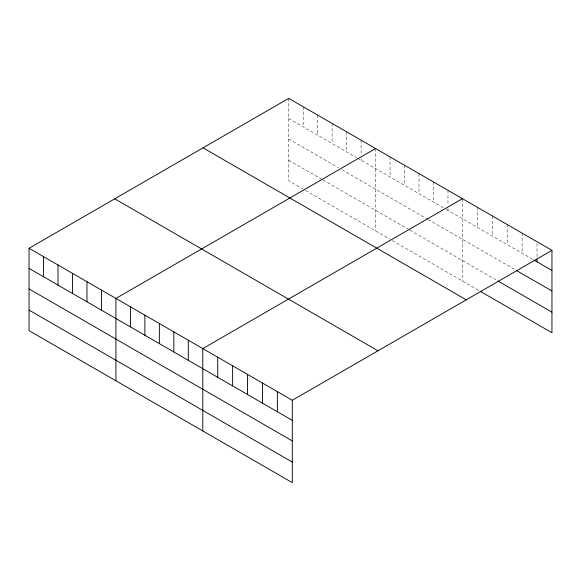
<?xml version="1.0" encoding="UTF-8"?>
<svg xmlns="http://www.w3.org/2000/svg" width="581" height="581" viewBox="0 0 581 581"><rect width="100%" height="100%" fill="white"/><g stroke="black" fill="none" stroke-linecap="round" stroke-linejoin="round"><path stroke-width="0.44" stroke-dasharray="2.9 2.18" d="M288.706 98.371L288.706 180.735L303.188 189.094M288.706 118.466L356.531 157.625M357.286 158.061L443.397 207.78M446.448 209.538L533.104 259.569M288.706 139.019L338.236 167.611M342.049 169.812L427.398 219.088M428.153 219.524L515.834 270.143M288.706 160.189L322.237 179.544M323 179.987L409.104 229.698M409.866 230.141L496.995 280.441M305.475 190.415L390.054 239.249M392.342 240.57L478.933 290.565M537.033 243.49L537.033 257.47M522.116 233.126L522.116 253.222M507.198 224.513L507.198 244.616M492.281 215.9L492.281 236.002M477.364 207.294L477.364 227.389M462.447 198.68L462.447 281.044M447.973 190.321L447.973 205.173M447.973 208.666L447.973 210.416M433.491 181.962L433.491 202.057M419.01 173.603L419.01 193.698M404.536 165.244L404.536 185.339M390.054 156.885L390.054 176.98M375.58 148.525L375.58 230.889M361.099 140.166L361.099 155.018M361.099 158.511L361.099 160.262M346.625 131.807L346.625 151.902M332.143 123.448L332.143 143.543M317.662 115.089L317.662 135.184M303.188 106.73L303.188 126.825"/><path stroke-width="0.87" d="M29.05 248.283L292.294 400.265L292.294 482.629L29.05 330.647L29.05 248.283L288.706 98.371L551.95 250.353L551.95 332.717L480.509 291.466M375.58 148.525L115.917 298.438L115.917 380.802M462.447 198.68L202.791 348.593L202.791 430.957M292.294 400.265L551.95 250.353M533.895 260.027L551.95 270.448M516.618 270.601L551.95 290.994M497.779 280.892L551.95 312.171M203.023 147.843L466.26 299.825M114.74 198.811L377.977 350.793M29.05 268.378L292.294 420.361M29.05 288.931L292.294 440.906M29.05 310.101L292.294 462.084M537.033 259.213L537.033 261.835M277.377 391.652L277.377 411.747M262.459 383.039L262.459 403.134M247.542 374.425L247.542 394.521M232.625 365.812L232.625 385.915M217.708 357.206L217.708 377.301M188.309 340.234L188.309 360.329M173.835 331.874L173.835 351.97M159.354 323.515L159.354 343.611M144.88 315.156L144.88 335.252M130.398 306.797L130.398 326.892M101.443 290.079L101.443 310.174M86.961 281.72L86.961 301.815M72.487 273.36L72.487 293.456M58.006 265.001L58.006 285.097M43.531 256.642L43.531 276.738"/></g></svg>
